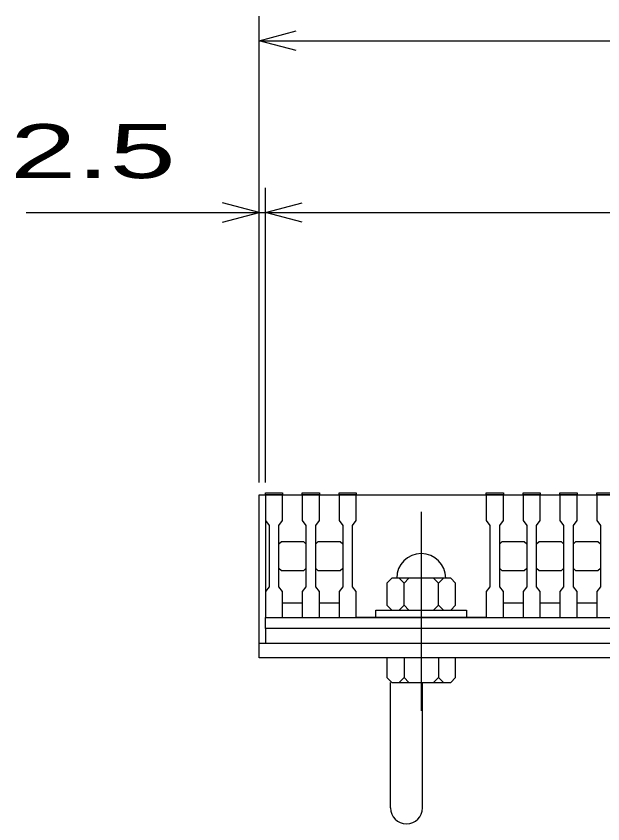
# Model space of a CAD drawing. Units: millimetres, scale not verified. Extents: x -1820 to 1731, y -1282 to 1054.
# Drawn here: x -1454.1 to -1215, y -751.1 to -422 of the extents above; entities that cross this region are included whole.
import ezdxf
from ezdxf.enums import TextEntityAlignment as Align

# ---------------------------------------------------------------- set-up
doc = ezdxf.new("R2010")
doc.units = ezdxf.units.MM
doc.header["$LTSCALE"] = 10
doc.linetypes.add('CHAIN', pattern=[18.5, 12, -1.5, 3.5, -1.5])
for name, color, linetype, lineweight in [('16', 3, 'Continuous', 25), ('19', 6, 'Continuous', 25), ('22', 2, 'Continuous', 25)]:
    doc.layers.add(name, color=color, linetype=linetype, lineweight=lineweight)
doc.styles.add('ベクトル', font='')
doc.styles.get('ベクトル').set_extended_font_data('ベクトル')

msp = doc.modelspace()

# ---------------------------------------------------------------- linework, layer by layer
at = {"layer": '16'}
for p, q in [((-1352.5, -617), (-1352.5, -616.3)), ((-1352.5, -616.3), (-1345.5, -616.3)), ((-1352.5, -617), (-1352.5, -627.5)), ((-1345.5, -617), (-1352.5, -617)), ((-1352.5, -617), (-1352.5, -661)), ((-1352.5, -617), (-852.5, -617)), ((-1345.5, -616.3), (-1345.5, -617)), ((-1345.5, -627.5), (-1345.5, -617)), ((-1337.5, -617), (-1337.5, -616.3)), ((-1337.5, -616.3), (-1330.5, -616.3)), ((-1337.5, -617), (-1337.5, -627.5)), ((-1330.5, -617), (-1337.5, -617)), ((-1330.5, -616.3), (-1330.5, -617)), ((-1330.5, -627.5), (-1330.5, -617)), ((-1322.5, -617), (-1322.5, -616.3)), ((-1322.5, -616.3), (-1315.5, -616.3)), ((-1322.5, -617), (-1322.5, -627.5)), ((-1315.5, -617), (-1322.5, -617)), ((-1315.5, -616.3), (-1315.5, -617)), ((-1315.5, -627.5), (-1315.5, -617)), ((-1315.5, -617), (-1262.5, -617)), ((-1262.5, -617), (-1262.5, -616.3)), ((-1262.5, -616.3), (-1255.5, -616.3)), ((-1262.5, -617), (-1262.5, -627.5)), ((-1255.5, -617), (-1262.5, -617)), ((-1255.5, -616.3), (-1255.5, -617)), ((-1255.5, -627.5), (-1255.5, -617)), ((-1247.5, -617), (-1247.5, -616.3)), ((-1247.5, -616.3), (-1240.5, -616.3)), ((-1247.5, -617), (-1247.5, -627.5)), ((-1240.5, -617), (-1247.5, -617)), ((-1240.5, -616.3), (-1240.5, -617)), ((-1240.5, -627.5), (-1240.5, -617)), ((-1232.5, -617), (-1232.5, -616.3)), ((-1232.5, -616.3), (-1225.5, -616.3)), ((-1232.5, -617), (-1232.5, -627.5)), ((-1225.5, -617), (-1232.5, -617)), ((-1225.5, -616.3), (-1225.5, -617)), ((-1225.5, -627.5), (-1225.5, -617)), ((-1217.5, -617), (-1217.5, -616.3)), ((-1217.5, -616.3), (-1210.5, -616.3)), ((-1217.5, -617), (-1217.5, -627.5)), ((-1210.5, -617), (-1217.5, -617)), ((-1352.5, -627.5), (-1351, -629.5)), ((-1347, -629.5), (-1345.5, -627.5)), ((-1337.5, -627.5), (-1336, -629.5)), ((-1332, -629.5), (-1330.5, -627.5)), ((-1322.5, -627.5), (-1321, -629.5)), ((-1317, -629.5), (-1315.5, -627.5)), ((-1262.5, -627.5), (-1261, -629.5)), ((-1257, -629.5), (-1255.5, -627.5)), ((-1247.5, -627.5), (-1246, -629.5)), ((-1242, -629.5), (-1240.5, -627.5)), ((-1232.5, -627.5), (-1231, -629.5)), ((-1227, -629.5), (-1225.5, -627.5)), ((-1217.5, -627.5), (-1216, -629.5)), ((-1351, -629.5), (-1351, -654.5)), ((-1347, -654.5), (-1347, -629.5)), ((-1336, -629.5), (-1336, -654.5)), ((-1332, -654.5), (-1332, -629.5)), ((-1321, -629.5), (-1321, -654.5)), ((-1317, -654.5), (-1317, -629.5)), ((-1261, -629.5), (-1261, -654.5)), ((-1257, -654.5), (-1257, -629.5)), ((-1246, -629.5), (-1246, -654.5)), ((-1242, -654.5), (-1242, -629.5)), ((-1231, -629.5), (-1231, -654.5)), ((-1227, -654.5), (-1227, -629.5)), ((-1216, -629.5), (-1216, -654.5)), ((-1347, -637), (-1346, -636)), ((-1346, -636), (-1337, -636)), ((-1337, -636), (-1336, -637)), ((-1332, -637), (-1331, -636)), ((-1331, -636), (-1322, -636)), ((-1322, -636), (-1321, -637)), ((-1257, -637), (-1256, -636)), ((-1256, -636), (-1247, -636)), ((-1247, -636), (-1246, -637)), ((-1242, -637), (-1241, -636)), ((-1241, -636), (-1232, -636)), ((-1232, -636), (-1231, -637)), ((-1227, -637), (-1226, -636)), ((-1226, -636), (-1217, -636)), ((-1217, -636), (-1216, -637)), ((-1346, -648), (-1347, -647)), ((-1337, -648), (-1346, -648)), ((-1336, -647), (-1337, -648)), ((-1331, -648), (-1332, -647)), ((-1322, -648), (-1331, -648)), ((-1321, -647), (-1322, -648)), ((-1256, -648), (-1257, -647)), ((-1247, -648), (-1256, -648)), ((-1246, -647), (-1247, -648)), ((-1241, -648), (-1242, -647)), ((-1232, -648), (-1241, -648)), ((-1231, -647), (-1232, -648)), ((-1226, -648), (-1227, -647)), ((-1217, -648), (-1226, -648)), ((-1216, -647), (-1217, -648)), ((-1301, -651), (-1303, -653)), ((-1277, -651), (-1301, -651)), ((-1296, -653), (-1298, -651)), ((-1294, -651), (-1296, -653)), ((-1282, -653), (-1284, -651)), ((-1280, -651), (-1282, -653)), ((-1275, -653), (-1277, -651)), ((-1351, -654.5), (-1352.5, -656.5)), ((-1345.5, -656.5), (-1347, -654.5)), ((-1336, -654.5), (-1337.5, -656.5)), ((-1330.5, -656.5), (-1332, -654.5)), ((-1321, -654.5), (-1322.5, -656.5)), ((-1315.5, -656.5), (-1317, -654.5)), ((-1303, -653), (-1303, -662)), ((-1296, -662), (-1296, -653)), ((-1282, -662), (-1282, -653)), ((-1275, -662), (-1275, -653)), ((-1261, -654.5), (-1262.5, -656.5)), ((-1255.5, -656.5), (-1257, -654.5)), ((-1246, -654.5), (-1247.5, -656.5)), ((-1240.5, -656.5), (-1242, -654.5)), ((-1231, -654.5), (-1232.5, -656.5)), ((-1225.5, -656.5), (-1227, -654.5)), ((-1216, -654.5), (-1217.5, -656.5)), ((-1352.5, -656.5), (-1352.5, -667)), ((-1345.5, -667), (-1345.5, -656.5)), ((-1337.5, -656.5), (-1337.5, -667)), ((-1330.5, -667), (-1330.5, -656.5)), ((-1322.5, -656.5), (-1322.5, -667)), ((-1315.5, -667), (-1315.5, -656.5)), ((-1262.5, -656.5), (-1262.5, -667)), ((-1255.5, -667), (-1255.5, -656.5)), ((-1247.5, -656.5), (-1247.5, -667)), ((-1240.5, -667), (-1240.5, -656.5)), ((-1232.5, -656.5), (-1232.5, -667)), ((-1225.5, -667), (-1225.5, -656.5)), ((-1217.5, -656.5), (-1217.5, -667)), ((-1345.5, -661), (-1337.5, -661)), ((-1330.5, -661), (-1322.5, -661)), ((-1255.5, -661), (-1247.5, -661)), ((-1240.5, -661), (-1232.5, -661)), ((-1225.5, -661), (-1217.5, -661)), ((-1307.5, -667), (-1307.5, -664)), ((-1307.5, -664), (-1270.5, -664)), ((-1303, -662), (-1301, -664)), ((-1298, -664), (-1296, -662)), ((-1296, -662), (-1294, -664)), ((-1284, -664), (-1282, -662)), ((-1282, -662), (-1280, -664)), ((-1277, -664), (-1275, -662)), ((-1270.5, -664), (-1270.5, -667)), ((-1352.5, -667), (-1345.5, -667)), ((-1352.5, -667), (-852.5, -667)), ((-1352.5, -671.5), (-1352.5, -667)), ((-1337.5, -667), (-1330.5, -667)), ((-1322.5, -667), (-1315.5, -667)), ((-1262.5, -667), (-1315.5, -667)), ((-1270.5, -667), (-1307.5, -667)), ((-1262.5, -667), (-1255.5, -667)), ((-1247.5, -667), (-1240.5, -667)), ((-1232.5, -667), (-1225.5, -667)), ((-1217.5, -667), (-1210.5, -667)), ((-852.5, -671.5), (-1352.5, -671.5)), ((-1352.5, -671.5), (-1352.5, -677.5)), ((-1352.5, -677.5), (-852.5, -677.5))]:
    msp.add_line(p, q, dxfattribs=at)
at = {"layer": '16', "linetype": 'CHAIN'}
msp.add_line((-1289, -624), (-1289, -705), dxfattribs=at)
at = {"layer": '16'}
msp.add_arc((-1289, -651), 10, 0, 180, dxfattribs=at)
at = {"layer": '19'}
for p, q in [((-1355, -677.5), (-1355, -617)), ((-1355, -617), (-1352.5, -617)), ((-1355, -677.5), (-345, -677.5)), ((-1355, -683.5), (-1355, -677.5)), ((-345, -683.5), (-1355, -683.5)), ((-1303, -683.5), (-1303, -691.5)), ((-1275, -683.5), (-1303, -683.5)), ((-1296, -683.5), (-1296, -691.5)), ((-1282, -683.5), (-1282, -691.5)), ((-1275, -691.5), (-1275, -683.5)), ((-1303, -691.5), (-1301, -693.5)), ((-1301.5, -744.61), (-1301.5, -693.5)), ((-1301, -693.5), (-1277, -693.5)), ((-1296, -691.5), (-1298, -693.5)), ((-1294, -693.5), (-1296, -691.5)), ((-1288.5, -744.61), (-1288.5, -693.5)), ((-1282, -691.5), (-1284, -693.5)), ((-1280, -693.5), (-1282, -691.5)), ((-1277, -693.5), (-1275, -691.5))]:
    msp.add_line(p, q, dxfattribs=at)
msp.add_arc((-1295, -744.61), 6.5, 180, 0, dxfattribs=at)
at = {"layer": '22', "color": 4}
for p, q in [((-1355, -612), (-1355, -422)), ((-1355, -432), (-1340, -428)), ((-1340, -436), (-1355, -432)), ((-1355, -432), (-345, -432)), ((-1355, -612), (-1355, -492)), ((-1352.5, -612), (-1352.5, -492)), ((-1355, -502), (-1370, -498)), ((-1352.5, -502), (-1337.5, -498)), ((-1450, -502), (-1355, -502)), ((-1370, -506), (-1355, -502)), ((-1355, -502), (-1352.5, -502)), ((-1337.5, -506), (-1352.5, -502)), ((-1352.5, -502), (-852.5, -502))]:
    msp.add_line(p, q, dxfattribs=at)

# ---------------------------------------------------------------- texts
at = {"layer": '22', "style": 'ベクトル', "width": 1.65}
msp.add_text(' 2.5 ', height=21.99, dxfattribs=at).set_placement((-1470, -477), align=Align.MIDDLE_LEFT)

doc.saveas('drawing.dxf')
